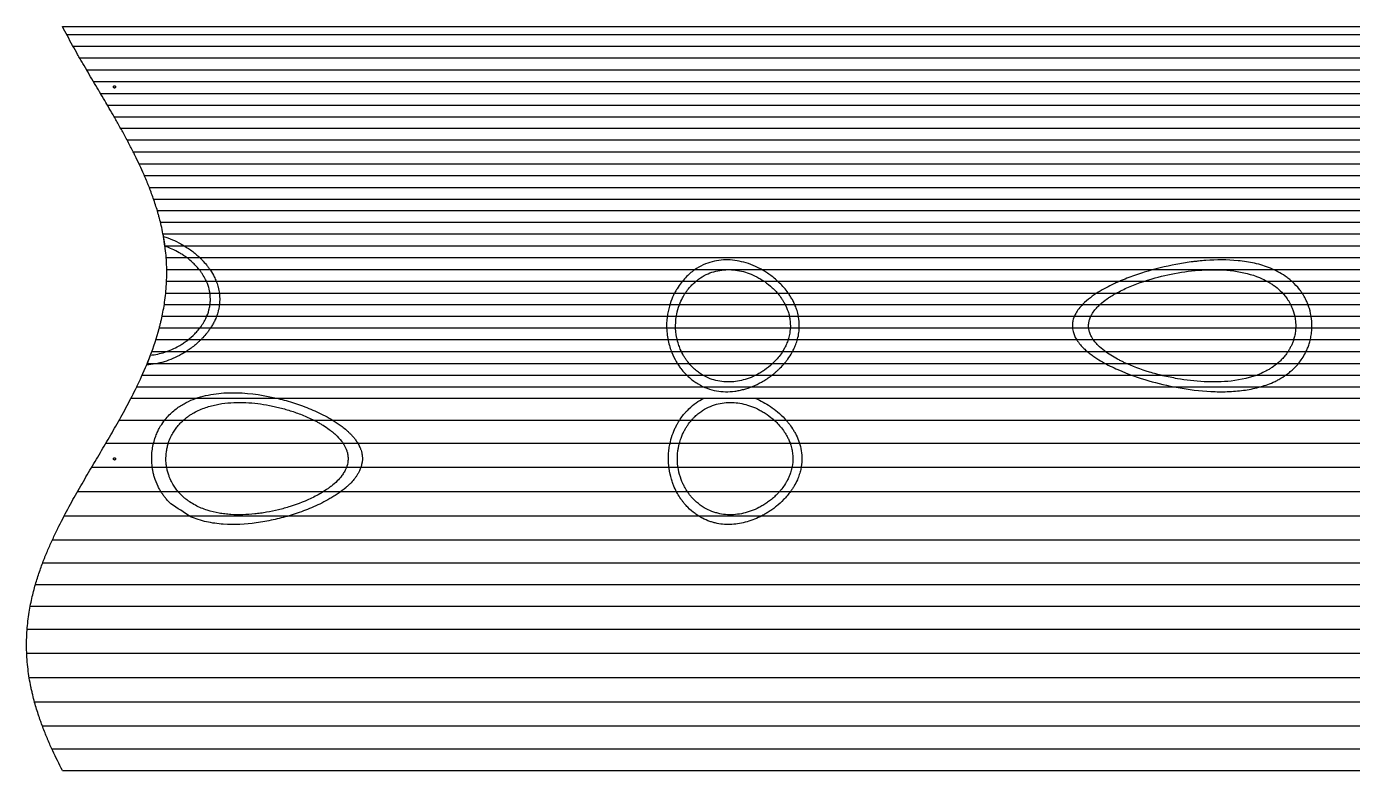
# Model space of a CAD drawing. Header units: inches. Extents: x -30 to 83, y -31 to -10.
# Drawn here: x -6 to 31.08, y -31 to -10.19 of the extents above; entities that cross this region are included whole.
import ezdxf

# ---------------------------------------------------------------- set-up
doc = ezdxf.new("R2010")
doc.units = ezdxf.units.IN
doc.header["$LTSCALE"] = 0.03937
doc.header["$MEASUREMENT"] = 0
doc.layers.add('Default', color=7, linetype='Continuous')

msp = doc.modelspace()

# ---------------------------------------------------------------- linework, layer by layer
at = {"layer": 'Default'}
for points, knots in [([(-3.085, -20.592), (-3.042, -20.509), (-2.999, -20.425), (-2.911, -20.246), (-2.865, -20.151), (-2.721, -19.839), (-2.628, -19.621), (-2.449, -19.15), (-2.364, -18.893), (-2.285, -18.603), (-2.277, -18.57), (-2.26, -18.504), (-2.252, -18.471), (-2.228, -18.369), (-2.213, -18.3), (-2.169, -18.081), (-2.144, -17.932), (-2.104, -17.607), (-2.09, -17.433), (-2.083, -17.213), (-2.082, -17.167), (-2.082, -17.098), (-2.081, -17.075), (-2.082, -17.029), (-2.082, -17.005), (-2.084, -16.892), (-2.087, -16.803), (-2.104, -16.543), (-2.123, -16.379), (-2.172, -16.058), (-2.201, -15.906), (-2.251, -15.687), (-2.268, -15.618), (-2.295, -15.517), (-2.304, -15.484), (-2.318, -15.435), (-2.322, -15.419), (-2.332, -15.387), (-2.336, -15.371), (-2.377, -15.232), (-2.417, -15.11), (-2.498, -14.876), (-2.541, -14.763), (-2.596, -14.624), (-2.607, -14.597), (-2.628, -14.543), (-2.639, -14.516), (-2.672, -14.437), (-2.695, -14.385), (-2.798, -14.149), (-2.882, -13.969), (-2.977, -13.778), (-2.982, -13.767), (-2.993, -13.745), (-2.999, -13.734), (-3.016, -13.7), (-3.028, -13.678), (-3.064, -13.607), (-3.088, -13.559), (-3.166, -13.41), (-3.22, -13.308), (-3.327, -13.112), (-3.377, -13.022), (-3.481, -12.837), (-3.532, -12.748), (-3.63, -12.578), (-3.677, -12.496), (-3.766, -12.345), (-3.807, -12.274), (-3.955, -12.022), (-4.032, -11.893), (-4.236, -11.548), (-4.333, -11.383), (-4.453, -11.177), (-4.477, -11.135), (-4.525, -11.051), (-4.55, -11.009), (-4.622, -10.883), (-4.67, -10.798), (-4.814, -10.538), (-4.908, -10.364), (-5, -10.186)], [0, 0, 0, 0, 0.02491, 0.02491, 0.052847, 0.052847, 0.115737, 0.115737, 0.186251, 0.186251, 0.195245, 0.195245, 0.204243, 0.204243, 0.222902, 0.222902, 0.263198, 0.263198, 0.309298, 0.309298, 0.321433, 0.321433, 0.327573, 0.327573, 0.333745, 0.333745, 0.35747, 0.35747, 0.402531, 0.402531, 0.443557, 0.443557, 0.462168, 0.462168, 0.471192, 0.471192, 0.47566, 0.47566, 0.480099, 0.480099, 0.513948, 0.513948, 0.545765, 0.545765, 0.553492, 0.553492, 0.561137, 0.561137, 0.576145, 0.576145, 0.629432, 0.629432, 0.632643, 0.632643, 0.63591, 0.63591, 0.642657, 0.642657, 0.656882, 0.656882, 0.687265, 0.687265, 0.716008, 0.716008, 0.743216, 0.743216, 0.768041, 0.768041, 0.78975, 0.78975, 0.845229, 0.845229, 0.895765, 0.895765, 0.908504, 0.908504, 0.921292, 0.921292, 0.947071, 0.947071, 1, 1, 1, 1]), ([(-3.536, -11.906), (-3.533, -11.905), (-3.53, -11.904), (-3.524, -11.901), (-3.522, -11.899), (-3.518, -11.894), (-3.516, -11.892), (-3.514, -11.888), (-3.513, -11.885), (-3.511, -11.877), (-3.511, -11.872), (-3.513, -11.865), (-3.514, -11.862), (-3.518, -11.856), (-3.52, -11.853), (-3.526, -11.849), (-3.529, -11.847), (-3.538, -11.844), (-3.543, -11.843), (-3.552, -11.845), (-3.555, -11.846), (-3.561, -11.85), (-3.564, -11.852), (-3.567, -11.856), (-3.569, -11.858), (-3.571, -11.862), (-3.572, -11.865), (-3.573, -11.87), (-3.574, -11.872), (-3.574, -11.877), (-3.574, -11.879), (-3.573, -11.885), (-3.571, -11.888), (-3.569, -11.893), (-3.567, -11.895), (-3.564, -11.898), (-3.563, -11.899), (-3.559, -11.902), (-3.556, -11.904), (-3.548, -11.907), (-3.542, -11.907), (-3.536, -11.906)], [0, 0, 0, 0, 0.000227061, 0.000227061, 0.000504593, 0.000504593, 0.000670111, 0.000670111, 0.000911001, 0.000911001, 0.001261684, 0.001261684, 0.001487729, 0.001487729, 0.00179898, 0.00179898, 0.002030518, 0.002030518, 0.002474529, 0.002474529, 0.002704173, 0.002704173, 0.002976046, 0.002976046, 0.003140017, 0.003140017, 0.003367971, 0.003367971, 0.003532311, 0.003532311, 0.003713197, 0.003713197, 0.003964908, 0.003964908, 0.004135936, 0.004135936, 0.004276474, 0.004276474, 0.004512994, 0.004512994, 0.004962717, 0.004962717, 0.004962717, 0.004962717]), ([(-2.131, -16.337), (-2.143, -16.244), (-2.157, -16.152), (-2.174, -16.06), (-2.004, -16.111), (-1.842, -16.179), (-1.667, -16.276), (-1.647, -16.287), (-1.607, -16.311), (-1.587, -16.323), (-1.526, -16.361), (-1.486, -16.387), (-1.363, -16.473), (-1.284, -16.536), (-1.188, -16.623), (-1.169, -16.641), (-1.139, -16.669), (-1.13, -16.679), (-1.11, -16.699), (-1.1, -16.709), (-1.05, -16.761), (-1.011, -16.804), (-0.955, -16.874), (-0.936, -16.898), (-0.908, -16.936), (-0.898, -16.95), (-0.879, -16.976), (-0.87, -16.99), (-0.82, -17.065), (-0.785, -17.126), (-0.733, -17.231), (-0.716, -17.269), (-0.692, -17.331), (-0.683, -17.353), (-0.668, -17.399), (-0.66, -17.423), (-0.649, -17.46), (-0.646, -17.473), (-0.639, -17.5), (-0.636, -17.514), (-0.627, -17.555), (-0.621, -17.582), (-0.612, -17.638), (-0.608, -17.667), (-0.603, -17.729), (-0.602, -17.761), (-0.601, -17.812), (-0.601, -17.829), (-0.602, -17.863), (-0.602, -17.88), (-0.605, -17.927), (-0.608, -17.957), (-0.615, -18.015), (-0.62, -18.042), (-0.628, -18.083), (-0.631, -18.097), (-0.638, -18.124), (-0.641, -18.137), (-0.657, -18.198), (-0.671, -18.245), (-0.703, -18.331), (-0.72, -18.369), (-0.746, -18.426), (-0.755, -18.444), (-0.773, -18.478), (-0.782, -18.495), (-0.808, -18.542), (-0.826, -18.573), (-0.863, -18.63), (-0.882, -18.658), (-0.911, -18.698), (-0.92, -18.711), (-0.939, -18.736), (-0.949, -18.748), (-0.995, -18.807), (-1.033, -18.851), (-1.084, -18.904), (-1.093, -18.914), (-1.113, -18.935), (-1.123, -18.944), (-1.152, -18.973), (-1.172, -18.992), (-1.267, -19.08), (-1.346, -19.144), (-1.469, -19.232), (-1.509, -19.258), (-1.569, -19.297), (-1.589, -19.309), (-1.63, -19.333), (-1.65, -19.345), (-1.825, -19.443), (-1.986, -19.513), (-2.176, -19.571), (-2.197, -19.577), (-2.238, -19.589), (-2.258, -19.594), (-2.319, -19.609), (-2.36, -19.618), (-2.482, -19.641), (-2.563, -19.651), (-2.646, -19.656), (-2.617, -19.587), (-2.59, -19.519), (-2.563, -19.45)], [2, 2, 2, 2, 3, 3, 3, 3.192402, 3.192402, 3.217616, 3.217616, 3.243182, 3.243182, 3.295378, 3.295378, 3.406189, 3.406189, 3.435496, 3.435496, 3.45047, 3.45047, 3.465669, 3.465669, 3.529173, 3.529173, 3.563009, 3.563009, 3.58057, 3.58057, 3.59855, 3.59855, 3.678007, 3.678007, 3.725003, 3.725003, 3.750618, 3.750618, 3.777971, 3.777971, 3.792564, 3.792564, 3.807758, 3.807758, 3.838117, 3.838117, 3.869912, 3.869912, 3.905327, 3.905327, 3.924494, 3.924494, 3.942477, 3.942477, 3.975334, 3.975334, 4.005874, 4.005874, 4.020944, 4.020944, 4.035972, 4.035972, 4.08933, 4.08933, 4.136015, 4.136015, 4.157543, 4.157543, 4.178048, 4.178048, 4.21654, 4.21654, 4.252589, 4.252589, 4.269963, 4.269963, 4.286894, 4.286894, 4.351106, 4.351106, 4.366435, 4.366435, 4.381543, 4.381543, 4.411097, 4.411097, 4.522569, 4.522569, 4.574968, 4.574968, 4.600619, 4.600619, 4.625927, 4.625927, 4.818964, 4.818964, 4.842025, 4.842025, 4.864913, 4.864913, 4.910267, 4.910267, 5, 5, 5, 5.744329, 5.744329, 5.744329, 5.744329]), ([(-2.536, -19.379), (-2.469, -19.373), (-2.402, -19.362), (-2.269, -19.335), (-2.202, -19.317), (-2.002, -19.252), (-1.87, -19.195), (-1.722, -19.11), (-1.705, -19.1), (-1.672, -19.08), (-1.656, -19.07), (-1.607, -19.038), (-1.574, -19.016), (-1.476, -18.945), (-1.412, -18.892), (-1.331, -18.816), (-1.315, -18.8), (-1.283, -18.767), (-1.267, -18.751), (-1.22, -18.699), (-1.188, -18.662), (-1.142, -18.601), (-1.126, -18.58), (-1.095, -18.537), (-1.08, -18.514), (-1.05, -18.466), (-1.035, -18.441), (-1.006, -18.387), (-0.992, -18.359), (-0.949, -18.268), (-0.923, -18.201), (-0.895, -18.093), (-0.89, -18.071), (-0.881, -18.027), (-0.876, -18.004), (-0.87, -17.957), (-0.867, -17.932), (-0.864, -17.892), (-0.863, -17.879), (-0.862, -17.85), (-0.862, -17.835), (-0.861, -17.706), (-0.877, -17.605), (-0.91, -17.477), (-0.923, -17.439), (-0.942, -17.387), (-0.948, -17.371), (-0.961, -17.34), (-0.967, -17.326), (-1.001, -17.25), (-1.03, -17.197), (-1.067, -17.137), (-1.075, -17.125), (-1.09, -17.102), (-1.098, -17.09), (-1.121, -17.057), (-1.136, -17.036), (-1.183, -16.975), (-1.214, -16.937), (-1.278, -16.868), (-1.31, -16.835), (-1.406, -16.743), (-1.471, -16.69), (-1.569, -16.618), (-1.602, -16.596), (-1.667, -16.553), (-1.7, -16.533), (-1.865, -16.438), (-1.997, -16.38), (-2.131, -16.337)], [0, 0, 0, 0, 0.118088, 0.118088, 0.236176, 0.236176, 0.472424, 0.472424, 0.501942, 0.501942, 0.531459, 0.531459, 0.590495, 0.590495, 0.708566, 0.708566, 0.738041, 0.738041, 0.767517, 0.767517, 0.826469, 0.826469, 0.855944, 0.855944, 0.88542, 0.88542, 0.914896, 0.914896, 0.944372, 0.944372, 1.004698, 1.004698, 1.01978, 1.01978, 1.034862, 1.034862, 1.049943, 1.049943, 1.057484, 1.057484, 1.065025, 1.065025, 1.125352, 1.125352, 1.155515, 1.155515, 1.170597, 1.170597, 1.185678, 1.185678, 1.253438, 1.253438, 1.270378, 1.270378, 1.287319, 1.287319, 1.321199, 1.321199, 1.388959, 1.388959, 1.456719, 1.456719, 1.592566, 1.592566, 1.660489, 1.660489, 1.728413, 1.728413, 2, 2, 2, 2]), ([(13.176, -16.767), (13.339, -16.724), (13.508, -16.708), (13.848, -16.727), (14.02, -16.762), (14.276, -16.85), (14.361, -16.886), (14.488, -16.948), (14.53, -16.971), (14.614, -17.018), (14.655, -17.043), (14.737, -17.097), (14.778, -17.125), (14.86, -17.186), (14.901, -17.218), (15.022, -17.322), (15.103, -17.4), (15.222, -17.538), (15.262, -17.588), (15.321, -17.671), (15.341, -17.699), (15.379, -17.761), (15.398, -17.793), (15.436, -17.861), (15.454, -17.897), (15.481, -17.955), (15.49, -17.975), (15.507, -18.017), (15.515, -18.039), (15.532, -18.084), (15.54, -18.107), (15.555, -18.156), (15.562, -18.182), (15.582, -18.26), (15.592, -18.313), (15.614, -18.476), (15.617, -18.589), (15.599, -18.764), (15.589, -18.823), (15.561, -18.943), (15.545, -18.997), (15.519, -19.07), (15.51, -19.094), (15.491, -19.139), (15.482, -19.161), (15.463, -19.202), (15.453, -19.222), (15.433, -19.261), (15.423, -19.279), (15.373, -19.37), (15.332, -19.433), (15.271, -19.517), (15.251, -19.543), (15.211, -19.592), (15.191, -19.616), (15.131, -19.684), (15.091, -19.726), (15.03, -19.785), (15.009, -19.804), (14.968, -19.841), (14.948, -19.859), (14.886, -19.911), (14.845, -19.943), (14.762, -20.004), (14.721, -20.032), (14.638, -20.085), (14.596, -20.11), (14.471, -20.18), (14.387, -20.22), (14.222, -20.288), (14.139, -20.315), (14.016, -20.348), (13.974, -20.358), (13.891, -20.375), (13.849, -20.382), (13.722, -20.399), (13.636, -20.404), (13.464, -20.401), (13.378, -20.393), (13.206, -20.362), (13.12, -20.339), (12.949, -20.275), (12.865, -20.235), (12.74, -20.161), (12.699, -20.134), (12.617, -20.075), (12.577, -20.043), (12.496, -19.972), (12.456, -19.933), (12.376, -19.848), (12.337, -19.803), (12.276, -19.723), (12.254, -19.692), (12.221, -19.642), (12.21, -19.626), (12.188, -19.591), (12.177, -19.573), (12.124, -19.482), (12.083, -19.4), (12.025, -19.255), (12.006, -19.205), (11.972, -19.095), (11.956, -19.034), (11.915, -18.833), (11.902, -18.704), (11.899, -18.459), (11.909, -18.343), (11.944, -18.13), (11.969, -18.031), (12.028, -17.852), (12.061, -17.772), (12.102, -17.685), (12.11, -17.668), (12.127, -17.636), (12.135, -17.621), (12.159, -17.576), (12.176, -17.547), (12.23, -17.458), (12.269, -17.403), (12.348, -17.302), (12.389, -17.256), (12.469, -17.171), (12.51, -17.133), (12.592, -17.062), (12.634, -17.03), (12.758, -16.942), (12.841, -16.895), (13.008, -16.818), (13.091, -16.789), (13.176, -16.767)], [0, 0, 0, 0, 0.119928, 0.119928, 0.239857, 0.239857, 0.301468, 0.301468, 0.332274, 0.332274, 0.363079, 0.363079, 0.393885, 0.393885, 0.424691, 0.424691, 0.486302, 0.486302, 0.517821, 0.517821, 0.53358, 0.53358, 0.54934, 0.54934, 0.565099, 0.565099, 0.572979, 0.572979, 0.580859, 0.580859, 0.588739, 0.588739, 0.596619, 0.596619, 0.612378, 0.612378, 0.643897, 0.643897, 0.659657, 0.659657, 0.675416, 0.675416, 0.683296, 0.683296, 0.691176, 0.691176, 0.699056, 0.699056, 0.706935, 0.706935, 0.738454, 0.738454, 0.75315, 0.75315, 0.767846, 0.767846, 0.797238, 0.797238, 0.811934, 0.811934, 0.82663, 0.82663, 0.856022, 0.856022, 0.885415, 0.885415, 0.914807, 0.914807, 0.973591, 0.973591, 1.031078, 1.031078, 1.059821, 1.059821, 1.088565, 1.088565, 1.146052, 1.146052, 1.20354, 1.20354, 1.26105, 1.26105, 1.318559, 1.318559, 1.347314, 1.347314, 1.376069, 1.376069, 1.404824, 1.404824, 1.433579, 1.433579, 1.450142, 1.450142, 1.458423, 1.458423, 1.466704, 1.466704, 1.499829, 1.499829, 1.516392, 1.516392, 1.532954, 1.532954, 1.566079, 1.566079, 1.599204, 1.599204, 1.632329, 1.632329, 1.665454, 1.665454, 1.673735, 1.673735, 1.682017, 1.682017, 1.698579, 1.698579, 1.736257, 1.736257, 1.773934, 1.773934, 1.811612, 1.811612, 1.84929, 1.84929, 1.924645, 1.924645, 2, 2, 2, 2]), ([(13.991, -20.088), (14.137, -20.054), (14.282, -20.001), (14.462, -19.907), (14.498, -19.887), (14.57, -19.844), (14.606, -19.821), (14.713, -19.746), (14.784, -19.69), (14.892, -19.59), (14.929, -19.553), (15.002, -19.472), (15.039, -19.428), (15.111, -19.331), (15.146, -19.279), (15.188, -19.204), (15.197, -19.188), (15.214, -19.156), (15.222, -19.139), (15.247, -19.087), (15.263, -19.05), (15.286, -18.989), (15.293, -18.968), (15.307, -18.924), (15.314, -18.901), (15.327, -18.852), (15.333, -18.826), (15.343, -18.774), (15.347, -18.748), (15.364, -18.621), (15.364, -18.522), (15.349, -18.38), (15.342, -18.334), (15.327, -18.266), (15.321, -18.244), (15.309, -18.2), (15.303, -18.179), (15.27, -18.078), (15.241, -18.013), (15.202, -17.94), (15.194, -17.925), (15.178, -17.896), (15.17, -17.882), (15.146, -17.842), (15.13, -17.816), (15.08, -17.743), (15.046, -17.699), (14.978, -17.618), (14.943, -17.58), (14.873, -17.51), (14.838, -17.477), (14.733, -17.386), (14.661, -17.334), (14.554, -17.264), (14.518, -17.242), (14.446, -17.202), (14.41, -17.183), (14.231, -17.097), (14.084, -17.047), (13.79, -16.989), (13.642, -16.98), (13.423, -17), (13.349, -17.012), (13.203, -17.048), (13.131, -17.072), (12.988, -17.134), (12.916, -17.173), (12.81, -17.244), (12.774, -17.27), (12.703, -17.327), (12.668, -17.358), (12.6, -17.424), (12.567, -17.459), (12.503, -17.535), (12.471, -17.576), (12.424, -17.645), (12.408, -17.668), (12.385, -17.706), (12.378, -17.719), (12.363, -17.746), (12.355, -17.759), (12.317, -17.831), (12.285, -17.899), (12.228, -18.054), (12.202, -18.141), (12.164, -18.333), (12.152, -18.437), (12.151, -18.66), (12.161, -18.778), (12.19, -18.917), (12.194, -18.932), (12.201, -18.962), (12.204, -18.976), (12.215, -19.018), (12.223, -19.044), (12.247, -19.12), (12.265, -19.165), (12.313, -19.28), (12.344, -19.341), (12.392, -19.424), (12.409, -19.45), (12.442, -19.5), (12.459, -19.524), (12.509, -19.591), (12.544, -19.632), (12.613, -19.707), (12.648, -19.741), (12.718, -19.803), (12.753, -19.832), (12.824, -19.884), (12.86, -19.907), (12.968, -19.973), (13.042, -20.009), (13.261, -20.093), (13.41, -20.122), (13.705, -20.135), (13.851, -20.12), (13.991, -20.088)], [0, 0, 0, 0, 0.127238, 0.127238, 0.159047, 0.159047, 0.190857, 0.190857, 0.254476, 0.254476, 0.288156, 0.288156, 0.321836, 0.321836, 0.355515, 0.355515, 0.363935, 0.363935, 0.372355, 0.372355, 0.389195, 0.389195, 0.397615, 0.397615, 0.406035, 0.406035, 0.414455, 0.414455, 0.422875, 0.422875, 0.456555, 0.456555, 0.473395, 0.473395, 0.481815, 0.481815, 0.490235, 0.490235, 0.523915, 0.523915, 0.532442, 0.532442, 0.540968, 0.540968, 0.558022, 0.558022, 0.592128, 0.592128, 0.626234, 0.626234, 0.66034, 0.66034, 0.728552, 0.728552, 0.762659, 0.762659, 0.796765, 0.796765, 0.928203, 0.928203, 1.059641, 1.059641, 1.12773, 1.12773, 1.195818, 1.195818, 1.263906, 1.263906, 1.29795, 1.29795, 1.331995, 1.331995, 1.364051, 1.364051, 1.396108, 1.396108, 1.412136, 1.412136, 1.42015, 1.42015, 1.428165, 1.428165, 1.460221, 1.460221, 1.492278, 1.492278, 1.524335, 1.524335, 1.556391, 1.556391, 1.560398, 1.560398, 1.564405, 1.564405, 1.57242, 1.57242, 1.588448, 1.588448, 1.614492, 1.614492, 1.627513, 1.627513, 1.640535, 1.640535, 1.666579, 1.666579, 1.692623, 1.692623, 1.718666, 1.718666, 1.74471, 1.74471, 1.796797, 1.796797, 1.898399, 1.898399, 2, 2, 2, 2]), ([(25.388, -20.095), (25.099, -20.011), (24.811, -19.913), (24.452, -19.753), (24.38, -19.72), (24.237, -19.648), (24.165, -19.611), (24.022, -19.529), (23.951, -19.486), (23.862, -19.426), (23.844, -19.413), (23.809, -19.388), (23.791, -19.375), (23.738, -19.336), (23.703, -19.308), (23.635, -19.251), (23.603, -19.222), (23.539, -19.16), (23.507, -19.128), (23.46, -19.073), (23.444, -19.053), (23.421, -19.023), (23.413, -19.012), (23.398, -18.99), (23.39, -18.979), (23.349, -18.917), (23.313, -18.855), (23.28, -18.757), (23.274, -18.736), (23.263, -18.692), (23.258, -18.67), (23.248, -18.598), (23.247, -18.546), (23.253, -18.484), (23.254, -18.477), (23.256, -18.463), (23.257, -18.456), (23.261, -18.435), (23.264, -18.423), (23.272, -18.386), (23.278, -18.365), (23.289, -18.335), (23.292, -18.326), (23.3, -18.306), (23.303, -18.297), (23.315, -18.271), (23.323, -18.254), (23.339, -18.223), (23.347, -18.208), (23.363, -18.18), (23.372, -18.166), (23.397, -18.127), (23.414, -18.103), (23.466, -18.036), (23.501, -17.997), (23.608, -17.888), (23.68, -17.827), (23.825, -17.716), (23.898, -17.667), (24.045, -17.575), (24.118, -17.533), (24.265, -17.454), (24.339, -17.418), (24.447, -17.367), (24.481, -17.352), (24.549, -17.322), (24.583, -17.307), (24.687, -17.263), (24.757, -17.235), (24.97, -17.155), (25.115, -17.105), (25.556, -16.97), (25.855, -16.897), (26.29, -16.815), (26.431, -16.792), (26.603, -16.769), (26.637, -16.765), (26.705, -16.757), (26.739, -16.753), (26.842, -16.743), (26.912, -16.736), (27.271, -16.71), (27.579, -16.707), (28.041, -16.752), (28.196, -16.775), (28.5, -16.845), (28.649, -16.89), (28.862, -16.978), (28.931, -17.01), (29.068, -17.082), (29.136, -17.123), (29.237, -17.193), (29.271, -17.217), (29.322, -17.257), (29.338, -17.271), (29.372, -17.3), (29.389, -17.314), (29.472, -17.39), (29.537, -17.458), (29.618, -17.563), (29.635, -17.585), (29.668, -17.632), (29.684, -17.657), (29.716, -17.709), (29.732, -17.736), (29.764, -17.793), (29.779, -17.823), (29.809, -17.887), (29.824, -17.92), (29.845, -17.974), (29.852, -17.993), (29.865, -18.031), (29.872, -18.051), (29.904, -18.157), (29.928, -18.257), (29.944, -18.403), (29.947, -18.433), (29.949, -18.48), (29.95, -18.495), (29.951, -18.527), (29.951, -18.543), (29.951, -18.622), (29.948, -18.681), (29.936, -18.794), (29.927, -18.847), (29.911, -18.921), (29.906, -18.945), (29.894, -18.992), (29.888, -19.014), (29.869, -19.078), (29.855, -19.117), (29.834, -19.173), (29.826, -19.191), (29.811, -19.225), (29.804, -19.242), (29.766, -19.324), (29.734, -19.381), (29.636, -19.538), (29.569, -19.622), (29.484, -19.712), (29.467, -19.73), (29.432, -19.763), (29.415, -19.779), (29.363, -19.827), (29.328, -19.856), (29.223, -19.938), (29.152, -19.985), (29.046, -20.047), (29.011, -20.066), (28.938, -20.104), (28.901, -20.121), (28.736, -20.195), (28.602, -20.242), (28.324, -20.316), (28.18, -20.344), (27.886, -20.383), (27.735, -20.395), (27.432, -20.405), (27.279, -20.403), (26.814, -20.38), (26.502, -20.34), (25.913, -20.234), (25.635, -20.166), (25.388, -20.095)], [0, 0, 0, 0, 0.146252, 0.146252, 0.182815, 0.182815, 0.219377, 0.219377, 0.25594, 0.25594, 0.265081, 0.265081, 0.274222, 0.274222, 0.292503, 0.292503, 0.309318, 0.309318, 0.326133, 0.326133, 0.33454, 0.33454, 0.338744, 0.338744, 0.342947, 0.342947, 0.359762, 0.359762, 0.363966, 0.363966, 0.368169, 0.368169, 0.376577, 0.376577, 0.377628, 0.377628, 0.378679, 0.378679, 0.38078, 0.38078, 0.384984, 0.384984, 0.387086, 0.387086, 0.389188, 0.389188, 0.393391, 0.393391, 0.397595, 0.397595, 0.401799, 0.401799, 0.410206, 0.410206, 0.427021, 0.427021, 0.46065, 0.46065, 0.494279, 0.494279, 0.527909, 0.527909, 0.561538, 0.561538, 0.576968, 0.576968, 0.592398, 0.592398, 0.623259, 0.623259, 0.684979, 0.684979, 0.80842, 0.80842, 0.869354, 0.869354, 0.884588, 0.884588, 0.899821, 0.899821, 0.930288, 0.930288, 1.052155, 1.052155, 1.11411, 1.11411, 1.176065, 1.176065, 1.207043, 1.207043, 1.23802, 1.23802, 1.253509, 1.253509, 1.261253, 1.261253, 1.268998, 1.268998, 1.299975, 1.299975, 1.307999, 1.307999, 1.316023, 1.316023, 1.324047, 1.324047, 1.332071, 1.332071, 1.340095, 1.340095, 1.344107, 1.344107, 1.348119, 1.348119, 1.364167, 1.364167, 1.368179, 1.368179, 1.370185, 1.370185, 1.372191, 1.372191, 1.380214, 1.380214, 1.388238, 1.388238, 1.39225, 1.39225, 1.396262, 1.396262, 1.404286, 1.404286, 1.408298, 1.408298, 1.41231, 1.41231, 1.428358, 1.428358, 1.460454, 1.460454, 1.468478, 1.468478, 1.476502, 1.476502, 1.492549, 1.492549, 1.524645, 1.524645, 1.540693, 1.540693, 1.556741, 1.556741, 1.611472, 1.611472, 1.666204, 1.666204, 1.720935, 1.720935, 1.775666, 1.775666, 1.887833, 1.887833, 2, 2, 2, 2]), ([(28.563, -17.244), (28.351, -17.146), (28.113, -17.079), (27.605, -16.997), (27.337, -16.983), (26.81, -16.996), (26.553, -17.021), (26.047, -17.1), (25.798, -17.154), (25.276, -17.299), (25.009, -17.394), (24.657, -17.551), (24.54, -17.609), (24.408, -17.685), (24.394, -17.694), (24.365, -17.711), (24.35, -17.72), (24.306, -17.747), (24.277, -17.766), (24.19, -17.824), (24.133, -17.867), (24.046, -17.94), (24.016, -17.967), (23.972, -18.011), (23.957, -18.026), (23.928, -18.057), (23.913, -18.073), (23.87, -18.124), (23.841, -18.162), (23.806, -18.217), (23.799, -18.229), (23.784, -18.255), (23.776, -18.27), (23.753, -18.316), (23.739, -18.352), (23.724, -18.403), (23.721, -18.414), (23.716, -18.436), (23.714, -18.447), (23.708, -18.48), (23.705, -18.503), (23.701, -18.57), (23.704, -18.615), (23.714, -18.671), (23.716, -18.682), (23.721, -18.704), (23.724, -18.715), (23.733, -18.746), (23.74, -18.765), (23.761, -18.82), (23.777, -18.851), (23.8, -18.89), (23.807, -18.902), (23.821, -18.925), (23.828, -18.935), (23.85, -18.966), (23.864, -18.986), (23.907, -19.04), (23.936, -19.071), (24.025, -19.161), (24.085, -19.212), (24.206, -19.304), (24.267, -19.346), (24.388, -19.422), (24.449, -19.457), (24.54, -19.506), (24.571, -19.522), (24.632, -19.553), (24.663, -19.567), (24.931, -19.695), (25.169, -19.781), (25.468, -19.871), (25.527, -19.888), (25.651, -19.922), (25.715, -19.938), (25.911, -19.985), (26.048, -20.013), (26.428, -20.08), (26.68, -20.11), (27.187, -20.136), (27.443, -20.132), (27.97, -20.072), (28.239, -20.01), (28.546, -19.883), (28.605, -19.855), (28.692, -19.809), (28.721, -19.794), (28.779, -19.76), (28.807, -19.742), (28.893, -19.684), (28.95, -19.641), (29.035, -19.567), (29.064, -19.542), (29.119, -19.486), (29.147, -19.456), (29.204, -19.389), (29.233, -19.351), (29.276, -19.288), (29.29, -19.266), (29.318, -19.22), (29.332, -19.196), (29.359, -19.144), (29.372, -19.117), (29.398, -19.058), (29.411, -19.027), (29.428, -18.977), (29.434, -18.96), (29.445, -18.923), (29.451, -18.904), (29.466, -18.844), (29.476, -18.8), (29.49, -18.708), (29.495, -18.658), (29.497, -18.579), (29.498, -18.552), (29.497, -18.511), (29.496, -18.496), (29.494, -18.469), (29.493, -18.455), (29.483, -18.335), (29.461, -18.244), (29.432, -18.151), (29.426, -18.133), (29.413, -18.099), (29.407, -18.084), (29.389, -18.038), (29.376, -18.009), (29.35, -17.956), (29.336, -17.931), (29.309, -17.883), (29.295, -17.86), (29.253, -17.795), (29.224, -17.756), (29.166, -17.684), (29.137, -17.651), (29.049, -17.559), (28.989, -17.508), (28.898, -17.439), (28.868, -17.417), (28.807, -17.376), (28.777, -17.357), (28.685, -17.303), (28.624, -17.272), (28.563, -17.244)], [0, 0, 0, 0, 0.116863, 0.116863, 0.233726, 0.233726, 0.341675, 0.341675, 0.449624, 0.449624, 0.580524, 0.580524, 0.645974, 0.645974, 0.654155, 0.654155, 0.662337, 0.662337, 0.678699, 0.678699, 0.711424, 0.711424, 0.728461, 0.728461, 0.736979, 0.736979, 0.745498, 0.745498, 0.762534, 0.762534, 0.766793, 0.766793, 0.771053, 0.771053, 0.779571, 0.779571, 0.7817, 0.7817, 0.78383, 0.78383, 0.788089, 0.788089, 0.796608, 0.796608, 0.798737, 0.798737, 0.800867, 0.800867, 0.805126, 0.805126, 0.813644, 0.813644, 0.817903, 0.817903, 0.822163, 0.822163, 0.830681, 0.830681, 0.847718, 0.847718, 0.881791, 0.881791, 0.915864, 0.915864, 0.949938, 0.949938, 0.966974, 0.966974, 0.984011, 0.984011, 1.116348, 1.116348, 1.149433, 1.149433, 1.182517, 1.182517, 1.248686, 1.248686, 1.36159, 1.36159, 1.474494, 1.474494, 1.601784, 1.601784, 1.633607, 1.633607, 1.649518, 1.649518, 1.66543, 1.66543, 1.697252, 1.697252, 1.713163, 1.713163, 1.729075, 1.729075, 1.746007, 1.746007, 1.754474, 1.754474, 1.76294, 1.76294, 1.771407, 1.771407, 1.779873, 1.779873, 1.784106, 1.784106, 1.788339, 1.788339, 1.796806, 1.796806, 1.805272, 1.805272, 1.809506, 1.809506, 1.811622, 1.811622, 1.813739, 1.813739, 1.830672, 1.830672, 1.834905, 1.834905, 1.839138, 1.839138, 1.847604, 1.847604, 1.856071, 1.856071, 1.864537, 1.864537, 1.88147, 1.88147, 1.898403, 1.898403, 1.932269, 1.932269, 1.949201, 1.949201, 1.966134, 1.966134, 2, 2, 2, 2]), ([(-5, -30.999), (-5.095, -30.816), (-5.185, -30.633), (-5.317, -30.346), (-5.362, -30.246), (-5.416, -30.119), (-5.427, -30.093), (-5.448, -30.041), (-5.459, -30.014), (-5.492, -29.933), (-5.514, -29.879), (-5.557, -29.767), (-5.578, -29.711), (-5.609, -29.624), (-5.619, -29.595), (-5.64, -29.536), (-5.65, -29.505), (-5.703, -29.348), (-5.742, -29.222), (-5.797, -29.023), (-5.815, -28.953), (-5.836, -28.865), (-5.84, -28.846), (-5.849, -28.81), (-5.853, -28.791), (-5.866, -28.734), (-5.874, -28.696), (-5.916, -28.494), (-5.943, -28.33), (-5.984, -27.985), (-5.997, -27.807), (-6.004, -27.532), (-6.004, -27.438), (-6, -27.252), (-5.995, -27.162), (-5.976, -26.903), (-5.957, -26.741), (-5.918, -26.498), (-5.904, -26.422), (-5.875, -26.276), (-5.86, -26.205), (-5.828, -26.07), (-5.812, -26.005), (-5.778, -25.877), (-5.759, -25.812), (-5.706, -25.632), (-5.668, -25.514), (-5.588, -25.286), (-5.546, -25.174), (-5.493, -25.038), (-5.482, -25.011), (-5.46, -24.958), (-5.449, -24.931), (-5.417, -24.853), (-5.394, -24.801), (-5.328, -24.648), (-5.283, -24.549), (-5.214, -24.401), (-5.191, -24.353), (-5.156, -24.281), (-5.144, -24.257), (-5.121, -24.21), (-5.109, -24.186), (-5.006, -23.98), (-4.911, -23.798), (-4.765, -23.531), (-4.717, -23.444), (-4.62, -23.272), (-4.572, -23.186), (-4.427, -22.933), (-4.329, -22.767), (-4.134, -22.435), (-4.036, -22.271), (-3.842, -21.942), (-3.745, -21.777), (-3.601, -21.529), (-3.553, -21.446), (-3.458, -21.279), (-3.41, -21.195), (-3.268, -20.938), (-3.176, -20.767), (-3.085, -20.592)], [1, 1, 1, 1, 1.054818, 1.054818, 1.083965, 1.083965, 1.091492, 1.091492, 1.099124, 1.099124, 1.114723, 1.114723, 1.130829, 1.130829, 1.139113, 1.139113, 1.147566, 1.147566, 1.183257, 1.183257, 1.202443, 1.202443, 1.207427, 1.207427, 1.212489, 1.212489, 1.222843, 1.222843, 1.26735, 1.26735, 1.315111, 1.315111, 1.340616, 1.340616, 1.364646, 1.364646, 1.409506, 1.409506, 1.430063, 1.430063, 1.449154, 1.449154, 1.467093, 1.467093, 1.484166, 1.484166, 1.517171, 1.517171, 1.548357, 1.548357, 1.556059, 1.556059, 1.563703, 1.563703, 1.578752, 1.578752, 1.607898, 1.607898, 1.622106, 1.622106, 1.62914, 1.62914, 1.636137, 1.636137, 1.690652, 1.690652, 1.717129, 1.717129, 1.743244, 1.743244, 1.794689, 1.794689, 1.845531, 1.845531, 1.89636, 1.89636, 1.921906, 1.921906, 1.947582, 1.947582, 2, 2, 2, 2]), ([(-1.964, -23.543), (-2.006, -23.503), (-2.048, -23.46), (-2.109, -23.387), (-2.13, -23.362), (-2.171, -23.308), (-2.191, -23.28), (-2.23, -23.222), (-2.249, -23.191), (-2.277, -23.142), (-2.287, -23.126), (-2.305, -23.091), (-2.315, -23.073), (-2.362, -22.977), (-2.4, -22.886), (-2.441, -22.744), (-2.45, -22.71), (-2.466, -22.64), (-2.473, -22.603), (-2.491, -22.492), (-2.498, -22.42), (-2.507, -22.212), (-2.497, -22.084), (-2.455, -21.845), (-2.423, -21.736), (-2.371, -21.597), (-2.353, -21.556), (-2.317, -21.48), (-2.299, -21.444), (-2.243, -21.343), (-2.204, -21.284), (-2.123, -21.175), (-2.082, -21.127), (-2, -21.039), (-1.959, -20.999), (-1.875, -20.925), (-1.833, -20.891), (-1.748, -20.83), (-1.706, -20.801), (-1.62, -20.749), (-1.578, -20.726), (-1.449, -20.66), (-1.363, -20.623), (-1.276, -20.592)], [3, 3, 3, 3, 3.110155, 3.110155, 3.165233, 3.165233, 3.22031, 3.22031, 3.273423, 3.273423, 3.299979, 3.299979, 3.326535, 3.326535, 3.43276, 3.43276, 3.463505, 3.463505, 3.49425, 3.49425, 3.555741, 3.555741, 3.678723, 3.678723, 3.808698, 3.808698, 3.873686, 3.873686, 3.938673, 3.938673, 4.071419, 4.071419, 4.204166, 4.204166, 4.336968, 4.336968, 4.469769, 4.469769, 4.602224, 4.602224, 4.734679, 4.734679, 5, 5, 5, 5]), ([(2.685, -22.9), (2.73, -22.855), (2.774, -22.806), (2.829, -22.732), (2.839, -22.717), (2.861, -22.685), (2.871, -22.668), (2.892, -22.633), (2.902, -22.614), (2.917, -22.583), (2.922, -22.572), (2.932, -22.55), (2.937, -22.538), (2.962, -22.473), (2.981, -22.408), (2.991, -22.295), (2.991, -22.255), (2.986, -22.201), (2.985, -22.191), (2.982, -22.169), (2.98, -22.157), (2.974, -22.125), (2.969, -22.106), (2.961, -22.079), (2.959, -22.07), (2.953, -22.053), (2.95, -22.044), (2.941, -22.02), (2.935, -22.005), (2.923, -21.977), (2.916, -21.963), (2.904, -21.937), (2.897, -21.925), (2.864, -21.865), (2.837, -21.826), (2.753, -21.716), (2.696, -21.655), (2.61, -21.576), (2.581, -21.551), (2.538, -21.516), (2.523, -21.505), (2.494, -21.482), (2.48, -21.471), (2.407, -21.417), (2.348, -21.378), (2.26, -21.324), (2.231, -21.306), (2.172, -21.273), (2.143, -21.256), (2.004, -21.182), (1.895, -21.131), (1.676, -21.039), (1.566, -20.997), (1.346, -20.923), (1.236, -20.891), (1.071, -20.848), (1.016, -20.834), (0.905, -20.809), (0.849, -20.797), (0.575, -20.745), (0.35, -20.717), (0.015, -20.702), (-0.097, -20.701), (-0.319, -20.711), (-0.429, -20.72), (-0.593, -20.744), (-0.648, -20.754), (-0.759, -20.777), (-0.814, -20.791), (-0.924, -20.822), (-0.979, -20.839), (-1.089, -20.88), (-1.144, -20.902), (-1.254, -20.954), (-1.308, -20.982), (-1.39, -21.031), (-1.417, -21.048), (-1.472, -21.085), (-1.499, -21.104), (-1.579, -21.166), (-1.632, -21.212), (-1.699, -21.279), (-1.712, -21.293), (-1.738, -21.322), (-1.751, -21.336), (-1.79, -21.382), (-1.816, -21.414), (-1.866, -21.484), (-1.89, -21.522), (-1.925, -21.584), (-1.937, -21.606), (-1.961, -21.652), (-1.972, -21.676), (-2.008, -21.756), (-2.031, -21.817), (-2.061, -21.924), (-2.07, -21.962), (-2.082, -22.022), (-2.085, -22.044), (-2.092, -22.086), (-2.094, -22.108), (-2.105, -22.216), (-2.107, -22.307), (-2.096, -22.424), (-2.093, -22.447), (-2.087, -22.493), (-2.083, -22.515), (-2.071, -22.579), (-2.062, -22.619), (-2.041, -22.693), (-2.03, -22.727), (-2.007, -22.789), (-1.996, -22.818), (-1.961, -22.896), (-1.937, -22.942), (-1.888, -23.027), (-1.863, -23.066), (-1.812, -23.137), (-1.787, -23.169), (-1.709, -23.261), (-1.656, -23.313), (-1.577, -23.382), (-1.55, -23.404), (-1.497, -23.444), (-1.47, -23.464), (-1.389, -23.518), (-1.335, -23.55), (-1.226, -23.608), (-1.172, -23.633), (-1.061, -23.679), (-1.006, -23.699), (-0.841, -23.753), (-0.73, -23.779), (-0.564, -23.808), (-0.509, -23.816), (-0.426, -23.826), (-0.398, -23.828), (-0.343, -23.833), (-0.315, -23.836), (-0.176, -23.845), (-0.066, -23.847), (0.156, -23.841), (0.267, -23.834), (0.433, -23.817), (0.488, -23.81), (0.599, -23.794), (0.654, -23.786), (0.82, -23.757), (0.93, -23.734), (1.096, -23.693), (1.151, -23.679), (1.262, -23.648), (1.317, -23.632), (1.593, -23.545), (1.813, -23.459), (2.142, -23.294), (2.252, -23.232), (2.388, -23.142), (2.415, -23.123), (2.47, -23.084), (2.497, -23.064), (2.578, -23), (2.631, -22.953), (2.685, -22.9)], [0, 0, 0, 0, 0.033817, 0.033817, 0.042272, 0.042272, 0.050726, 0.050726, 0.05918, 0.05918, 0.063408, 0.063408, 0.067635, 0.067635, 0.084544, 0.084544, 0.092998, 0.092998, 0.095111, 0.095111, 0.097225, 0.097225, 0.101452, 0.101452, 0.103566, 0.103566, 0.105679, 0.105679, 0.109907, 0.109907, 0.114134, 0.114134, 0.118361, 0.118361, 0.13527, 0.13527, 0.169087, 0.169087, 0.185996, 0.185996, 0.19445, 0.19445, 0.202904, 0.202904, 0.236722, 0.236722, 0.253631, 0.253631, 0.270539, 0.270539, 0.333108, 0.333108, 0.395676, 0.395676, 0.458244, 0.458244, 0.489529, 0.489529, 0.520813, 0.520813, 0.641474, 0.641474, 0.701805, 0.701805, 0.762135, 0.762135, 0.793448, 0.793448, 0.82476, 0.82476, 0.856073, 0.856073, 0.887386, 0.887386, 0.918698, 0.918698, 0.934354, 0.934354, 0.950011, 0.950011, 0.981323, 0.981323, 0.989151, 0.989151, 0.996979, 0.996979, 1.012636, 1.012636, 1.027907, 1.027907, 1.035542, 1.035542, 1.043178, 1.043178, 1.058449, 1.058449, 1.066085, 1.066085, 1.069903, 1.069903, 1.07372, 1.07372, 1.088992, 1.088992, 1.092809, 1.092809, 1.096627, 1.096627, 1.104263, 1.104263, 1.111898, 1.111898, 1.119534, 1.119534, 1.134805, 1.134805, 1.150076, 1.150076, 1.165347, 1.165347, 1.19589, 1.19589, 1.211161, 1.211161, 1.226432, 1.226432, 1.256975, 1.256975, 1.287949, 1.287949, 1.318922, 1.318922, 1.38087, 1.38087, 1.411844, 1.411844, 1.427331, 1.427331, 1.442818, 1.442818, 1.504766, 1.504766, 1.566629, 1.566629, 1.59756, 1.59756, 1.628491, 1.628491, 1.690354, 1.690354, 1.721285, 1.721285, 1.752216, 1.752216, 1.876108, 1.876108, 1.938054, 1.938054, 1.95354, 1.95354, 1.969027, 1.969027, 2, 2, 2, 2]), ([(1.032, -20.592), (1.185, -20.63), (1.338, -20.672), (1.643, -20.771), (1.795, -20.828), (2.099, -20.955), (2.251, -21.026), (2.478, -21.15), (2.553, -21.194), (2.666, -21.267), (2.703, -21.292), (2.778, -21.345), (2.815, -21.372), (2.894, -21.434), (2.935, -21.468), (2.996, -21.524), (3.016, -21.543), (3.057, -21.583), (3.077, -21.604), (3.117, -21.647), (3.137, -21.67), (3.177, -21.719), (3.196, -21.745), (3.235, -21.8), (3.254, -21.83), (3.282, -21.879), (3.291, -21.897), (3.31, -21.933), (3.318, -21.952), (3.331, -21.984), (3.336, -21.994), (3.344, -22.017), (3.348, -22.029), (3.36, -22.065), (3.367, -22.09), (3.376, -22.135), (3.379, -22.15), (3.383, -22.18), (3.385, -22.195), (3.389, -22.238), (3.39, -22.266), (3.386, -22.401), (3.36, -22.493), (3.324, -22.581), (3.317, -22.597), (3.303, -22.627), (3.296, -22.641), (3.275, -22.682), (3.261, -22.707), (3.231, -22.753), (3.216, -22.775), (3.186, -22.816), (3.171, -22.836), (3.119, -22.899), (3.082, -22.939), (3.027, -22.994), (3.008, -23.012), (2.971, -23.046), (2.953, -23.063), (2.86, -23.144), (2.785, -23.2), (2.672, -23.277), (2.634, -23.302), (2.558, -23.349), (2.521, -23.371), (2.407, -23.437), (2.331, -23.478), (2.179, -23.554), (2.103, -23.589), (1.951, -23.656), (1.874, -23.687), (1.645, -23.776), (1.493, -23.827), (1.265, -23.895), (1.191, -23.915), (1.041, -23.953), (0.967, -23.971), (0.742, -24.02), (0.584, -24.049), (0.123, -24.112), (-0.191, -24.13), (-0.659, -24.098), (-0.817, -24.077), (-1.125, -24.008), (-1.275, -23.961), (-1.418, -23.899)], [0, 0, 0, 0, 0.106921, 0.106921, 0.213843, 0.213843, 0.320517, 0.320517, 0.373853, 0.373853, 0.400522, 0.400522, 0.42719, 0.42719, 0.456624, 0.456624, 0.471341, 0.471341, 0.486059, 0.486059, 0.500776, 0.500776, 0.515493, 0.515493, 0.53021, 0.53021, 0.537569, 0.537569, 0.544927, 0.544927, 0.548606, 0.548606, 0.552286, 0.552286, 0.559644, 0.559644, 0.563324, 0.563324, 0.567003, 0.567003, 0.574361, 0.574361, 0.603796, 0.603796, 0.611154, 0.611154, 0.618513, 0.618513, 0.63323, 0.63323, 0.647947, 0.647947, 0.662664, 0.662664, 0.697473, 0.697473, 0.714877, 0.714877, 0.732281, 0.732281, 0.801898, 0.801898, 0.836707, 0.836707, 0.871515, 0.871515, 0.941133, 0.941133, 1.010757, 1.010757, 1.080382, 1.080382, 1.219631, 1.219631, 1.287543, 1.287543, 1.355454, 1.355454, 1.491278, 1.491278, 1.741256, 1.741256, 1.870628, 1.870628, 2, 2, 2, 2]), ([(-1.276, -20.592), (-1.094, -20.527), (-0.9, -20.484), (-0.511, -20.434), (-0.317, -20.426), (0.277, -20.442), (0.676, -20.506), (1.032, -20.592)], [1, 1, 1, 1, 1.256365, 1.256365, 1.499467, 1.499467, 2, 2, 2, 2]), ([(14.393, -20.592), (14.462, -20.621), (14.531, -20.654), (14.667, -20.728), (14.735, -20.769), (14.871, -20.861), (14.938, -20.912), (15.073, -21.026), (15.14, -21.088), (15.224, -21.179), (15.243, -21.2), (15.279, -21.243), (15.298, -21.265), (15.352, -21.333), (15.388, -21.383), (15.441, -21.465), (15.458, -21.494), (15.493, -21.554), (15.509, -21.585), (15.557, -21.681), (15.586, -21.75), (15.658, -21.969), (15.688, -22.132), (15.682, -22.394), (15.671, -22.485), (15.64, -22.624), (15.627, -22.671), (15.604, -22.743), (15.596, -22.767), (15.577, -22.815), (15.567, -22.84), (15.528, -22.93), (15.497, -22.988), (15.451, -23.067), (15.435, -23.092), (15.403, -23.141), (15.387, -23.164), (15.338, -23.232), (15.306, -23.273), (15.24, -23.351), (15.207, -23.388), (15.107, -23.491), (15.039, -23.552), (14.938, -23.634), (14.904, -23.661), (14.835, -23.71), (14.801, -23.734), (14.734, -23.778), (14.7, -23.798), (14.633, -23.838), (14.6, -23.856), (14.498, -23.909), (14.43, -23.941), (14.222, -24.025), (14.081, -24.066), (13.799, -24.115), (13.657, -24.123), (13.448, -24.109), (13.379, -24.1), (13.277, -24.079), (13.243, -24.071), (13.175, -24.052), (13.141, -24.042), (13.038, -24.006), (12.969, -23.976), (12.866, -23.922), (12.832, -23.902), (12.78, -23.87), (12.763, -23.859), (12.729, -23.836), (12.712, -23.824), (12.627, -23.761), (12.56, -23.704), (12.46, -23.602), (12.427, -23.566), (12.378, -23.506), (12.361, -23.485), (12.328, -23.442), (12.312, -23.42), (12.265, -23.351), (12.234, -23.302), (12.173, -23.194), (12.144, -23.136), (12.101, -23.038), (12.087, -23.004), (12.06, -22.93), (12.046, -22.89), (12.007, -22.759), (11.984, -22.659), (11.964, -22.517), (11.961, -22.488), (11.956, -22.427), (11.954, -22.398), (11.949, -22.31), (11.949, -22.252), (11.953, -22.141), (11.958, -22.087), (11.97, -21.982), (11.979, -21.931), (12.028, -21.685), (12.086, -21.534), (12.159, -21.382), (12.174, -21.352), (12.205, -21.296), (12.22, -21.269), (12.266, -21.193), (12.297, -21.146), (12.361, -21.06), (12.393, -21.021), (12.442, -20.966), (12.459, -20.948), (12.492, -20.913), (12.508, -20.897), (12.591, -20.816), (12.658, -20.761), (12.793, -20.666), (12.862, -20.627), (12.93, -20.592)], [0, 0, 0, 0, 0.07231, 0.07231, 0.14462, 0.14462, 0.216929, 0.216929, 0.289239, 0.289239, 0.309535, 0.309535, 0.32983, 0.32983, 0.370422, 0.370422, 0.390717, 0.390717, 0.411013, 0.411013, 0.451604, 0.451604, 0.532786, 0.532786, 0.573377, 0.573377, 0.593673, 0.593673, 0.603821, 0.603821, 0.613969, 0.613969, 0.643134, 0.643134, 0.657717, 0.657717, 0.6723, 0.6723, 0.701466, 0.701466, 0.730632, 0.730632, 0.788963, 0.788963, 0.818129, 0.818129, 0.847295, 0.847295, 0.875776, 0.875776, 0.904256, 0.904256, 0.961218, 0.961218, 1.07514, 1.07514, 1.18924, 1.18924, 1.24629, 1.24629, 1.274815, 1.274815, 1.30334, 1.30334, 1.3616, 1.3616, 1.39073, 1.39073, 1.405295, 1.405295, 1.419859, 1.419859, 1.478119, 1.478119, 1.507249, 1.507249, 1.521814, 1.521814, 1.536379, 1.536379, 1.564759, 1.564759, 1.593138, 1.593138, 1.607327, 1.607327, 1.621517, 1.621517, 1.649896, 1.649896, 1.656991, 1.656991, 1.664086, 1.664086, 1.678276, 1.678276, 1.692465, 1.692465, 1.706655, 1.706655, 1.763413, 1.763413, 1.7782, 1.7782, 1.792987, 1.792987, 1.82256, 1.82256, 1.852133, 1.852133, 1.86692, 1.86692, 1.881707, 1.881707, 1.940853, 1.940853, 2, 2, 2, 2]), ([(14.003, -20.735), (13.932, -20.721), (13.86, -20.711), (13.715, -20.701), (13.641, -20.701), (13.494, -20.712), (13.42, -20.723), (13.273, -20.758), (13.2, -20.781), (13.053, -20.843), (12.98, -20.881), (12.872, -20.951), (12.836, -20.976), (12.766, -21.032), (12.731, -21.062), (12.678, -21.112), (12.661, -21.129), (12.626, -21.165), (12.609, -21.184), (12.558, -21.244), (12.524, -21.287), (12.474, -21.36), (12.458, -21.385), (12.425, -21.439), (12.409, -21.467), (12.378, -21.526), (12.363, -21.558), (12.333, -21.625), (12.318, -21.662), (12.286, -21.748), (12.27, -21.798), (12.248, -21.885), (12.241, -21.915), (12.228, -21.98), (12.223, -22.013), (12.201, -22.174), (12.199, -22.296), (12.217, -22.523), (12.238, -22.627), (12.29, -22.815), (12.321, -22.898), (12.37, -23.005), (12.387, -23.038), (12.419, -23.097), (12.434, -23.123), (12.48, -23.197), (12.511, -23.242), (12.558, -23.303), (12.574, -23.322), (12.606, -23.36), (12.623, -23.378), (12.671, -23.429), (12.703, -23.461), (12.772, -23.521), (12.807, -23.549), (12.879, -23.601), (12.915, -23.625), (13.022, -23.69), (13.094, -23.724), (13.203, -23.766), (13.239, -23.778), (13.293, -23.793), (13.311, -23.798), (13.348, -23.807), (13.366, -23.811), (13.457, -23.83), (13.532, -23.84), (13.752, -23.85), (13.9, -23.837), (14.194, -23.769), (14.34, -23.716), (14.519, -23.624), (14.555, -23.604), (14.628, -23.561), (14.663, -23.538), (14.735, -23.489), (14.771, -23.463), (14.824, -23.421), (14.842, -23.406), (14.878, -23.376), (14.896, -23.361), (14.949, -23.312), (14.984, -23.278), (15.036, -23.222), (15.054, -23.202), (15.088, -23.162), (15.106, -23.141), (15.157, -23.075), (15.191, -23.027), (15.24, -22.947), (15.257, -22.918), (15.289, -22.857), (15.305, -22.825), (15.328, -22.772), (15.336, -22.752), (15.352, -22.712), (15.359, -22.692), (15.374, -22.648), (15.381, -22.625), (15.391, -22.588), (15.394, -22.575), (15.4, -22.55), (15.403, -22.538), (15.426, -22.425), (15.434, -22.325), (15.428, -22.177), (15.423, -22.127), (15.412, -22.054), (15.407, -22.03), (15.396, -21.981), (15.39, -21.957), (15.37, -21.887), (15.356, -21.845), (15.325, -21.768), (15.31, -21.733), (15.285, -21.683), (15.277, -21.667), (15.26, -21.636), (15.252, -21.621), (15.227, -21.578), (15.21, -21.551), (15.158, -21.473), (15.123, -21.427), (15.015, -21.298), (14.943, -21.227), (14.798, -21.103), (14.727, -21.051), (14.619, -20.981), (14.583, -20.96), (14.511, -20.919), (14.475, -20.9), (14.367, -20.848), (14.294, -20.819), (14.149, -20.77), (14.076, -20.75), (14.003, -20.735)], [0, 0, 0, 0, 0.048727, 0.048727, 0.097454, 0.097454, 0.146181, 0.146181, 0.194907, 0.194907, 0.244627, 0.244627, 0.269487, 0.269487, 0.294347, 0.294347, 0.306777, 0.306777, 0.319207, 0.319207, 0.344067, 0.344067, 0.356497, 0.356497, 0.368927, 0.368927, 0.381357, 0.381357, 0.393787, 0.393787, 0.409335, 0.409335, 0.417109, 0.417109, 0.424883, 0.424883, 0.455978, 0.455978, 0.487074, 0.487074, 0.51817, 0.51817, 0.533717, 0.533717, 0.549265, 0.549265, 0.580361, 0.580361, 0.595909, 0.595909, 0.611456, 0.611456, 0.642552, 0.642552, 0.676223, 0.676223, 0.709893, 0.709893, 0.777234, 0.777234, 0.810904, 0.810904, 0.82774, 0.82774, 0.844575, 0.844575, 0.911916, 0.911916, 1.041747, 1.041747, 1.171578, 1.171578, 1.205306, 1.205306, 1.239033, 1.239033, 1.272761, 1.272761, 1.289624, 1.289624, 1.306488, 1.306488, 1.340215, 1.340215, 1.357079, 1.357079, 1.373943, 1.373943, 1.40767, 1.40767, 1.424534, 1.424534, 1.441398, 1.441398, 1.450287, 1.450287, 1.459177, 1.459177, 1.468066, 1.468066, 1.472511, 1.472511, 1.476956, 1.476956, 1.512514, 1.512514, 1.530293, 1.530293, 1.539183, 1.539183, 1.548072, 1.548072, 1.565851, 1.565851, 1.58363, 1.58363, 1.59252, 1.59252, 1.601409, 1.601409, 1.619188, 1.619188, 1.654746, 1.654746, 1.725863, 1.725863, 1.794397, 1.794397, 1.828664, 1.828664, 1.862931, 1.862931, 1.931466, 1.931466, 2, 2, 2, 2]), ([(-3.536, -22.251), (-3.542, -22.25), (-3.547, -22.25), (-3.556, -22.253), (-3.559, -22.255), (-3.563, -22.258), (-3.564, -22.259), (-3.567, -22.262), (-3.568, -22.264), (-3.571, -22.269), (-3.572, -22.272), (-3.574, -22.279), (-3.574, -22.284), (-3.573, -22.291), (-3.571, -22.294), (-3.569, -22.299), (-3.567, -22.301), (-3.564, -22.306), (-3.561, -22.308), (-3.555, -22.311), (-3.552, -22.312), (-3.543, -22.314), (-3.538, -22.313), (-3.529, -22.31), (-3.526, -22.309), (-3.522, -22.306), (-3.521, -22.304), (-3.518, -22.301), (-3.517, -22.299), (-3.514, -22.295), (-3.513, -22.291), (-3.512, -22.286), (-3.511, -22.283), (-3.511, -22.279), (-3.512, -22.276), (-3.513, -22.271), (-3.514, -22.269), (-3.517, -22.264), (-3.518, -22.263), (-3.522, -22.258), (-3.524, -22.256), (-3.53, -22.253), (-3.533, -22.252), (-3.536, -22.251)], [0, 0, 0, 0, 0.000448095, 0.000448095, 0.00068435, 0.00068435, 0.00082407, 0.00082407, 0.000994054, 0.000994054, 0.001230767, 0.001230767, 0.001571828, 0.001571828, 0.001811963, 0.001811963, 0.001977485, 0.001977485, 0.002255054, 0.002255054, 0.002482252, 0.002482252, 0.002928516, 0.002928516, 0.003163476, 0.003163476, 0.003302867, 0.003302867, 0.003472424, 0.003472424, 0.003723322, 0.003723322, 0.003906845, 0.003906845, 0.004073199, 0.004073199, 0.004301188, 0.004301188, 0.004464115, 0.004464115, 0.004734505, 0.004734505, 0.004962719, 0.004962719, 0.004962719, 0.004962719])]:
    msp.add_open_spline(points, degree=3, knots=knots, dxfattribs=at)
for points, degree in [([(-5, -10.186), (37.6, -10.186), (80.201, -10.186)], 2), ([(-4.885, -10.405), (37.587, -10.405), (80.06, -10.405)], 2), ([(-4.706, -10.732), (37.571, -10.732), (79.849, -10.732)], 2), ([(-4.519, -11.063), (37.556, -11.063), (79.63, -11.063)], 2), ([(-4.326, -11.396), (37.537, -11.396), (79.4, -11.396)], 2), ([(-4.13, -11.728), (37.513, -11.728), (79.155, -11.728)], 2), ([(-3.934, -12.059), (37.479, -12.059), (78.892, -12.059)], 2), ([(-3.741, -12.387), (37.434, -12.387), (78.609, -12.387)], 2), ([(-3.554, -12.709), (37.375, -12.709), (78.304, -12.709)], 2), ([(-3.371, -13.032), (37.299, -13.032), (77.97, -13.032)], 2), ([(-3.193, -13.36), (37.205, -13.36), (77.603, -13.36)], 2), ([(-3.021, -13.691), (37.092, -13.691), (77.205, -13.691)], 2), ([(-2.858, -14.023), (36.961, -14.023), (76.78, -14.023)], 2), ([(-2.707, -14.356), (36.815, -14.356), (76.338, -14.356)], 2), ([(-2.571, -14.687), (36.66, -14.687), (75.891, -14.687)], 2), ([(-2.45, -15.014), (36.5, -15.014), (75.449, -15.014)], 2), ([(-2.346, -15.337), (36.339, -15.337), (75.025, -15.337)], 2), ([(-2.258, -15.66), (36.183, -15.66), (74.624, -15.66)], 2), ([(-2.187, -15.987), (36.032, -15.987), (74.251, -15.987)], 2), ([(-2.133, -16.318), (35.893, -16.318), (73.92, -16.318)], 2), ([(-2.098, -16.651), (35.773, -16.651), (73.643, -16.651)], 2), ([(-2.082, -16.983), (35.674, -16.983), (73.431, -16.983)], 2), ([(-2.087, -17.314), (35.605, -17.314), (73.296, -17.314)], 2), ([(-2.11, -17.642), (35.567, -17.642), (73.244, -17.642)], 2), ([(-2.151, -17.965), (35.565, -17.965), (73.282, -17.965)], 2), ([(-2.211, -18.287), (35.602, -18.287), (73.414, -18.287)], 2), ([(-2.289, -18.615), (35.684, -18.615), (73.656, -18.615)], 2), ([(-2.499, -19.278), (36.018, -19.278), (74.535, -19.278)], 2), ([(-2.385, -18.946), (35.818, -18.946), (74.022, -18.946)], 2), ([(-2.627, -19.611), (36.301, -19.611), (75.229, -19.611)], 2), ([(-2.563, -19.45), (-2.554, -19.426), (-2.545, -19.403), (-2.536, -19.379)], 3), ([(-2.769, -19.942), (36.715, -19.942), (76.199, -19.942)], 2), ([(-2.923, -20.27), (37.671, -20.27), (78.266, -20.27)], 2), ([(83.374, -20.592), (40.144, -20.592), (-3.085, -20.592)], 2), ([(-3.412, -21.198), (39.967, -21.198), (83.347, -21.198)], 2), ([(-3.782, -21.841), (39.743, -21.841), (83.268, -21.841)], 2), ([(-4.178, -22.51), (39.477, -22.51), (83.132, -22.51)], 2), ([(-4.576, -23.194), (39.184, -23.194), (82.945, -23.194)], 2), ([(-1.418, -23.899), (-1.6, -23.777), (-1.782, -23.659), (-1.964, -23.543)], 3), ([(-4.951, -23.878), (38.882, -23.878), (82.715, -23.878)], 2), ([(-5.282, -24.547), (38.589, -24.547), (82.459, -24.547)], 2), ([(-5.551, -25.189), (38.322, -25.189), (82.194, -25.189)], 2), ([(-5.754, -25.796), (38.091, -25.796), (81.936, -25.796)], 2), ([(-5.9, -26.402), (37.889, -26.402), (81.677, -26.402)], 2), ([(-5.987, -27.044), (37.714, -27.044), (81.414, -27.044)], 2), ([(-5.999, -27.714), (37.581, -27.714), (81.162, -27.714)], 2), ([(-5.93, -28.397), (37.504, -28.397), (80.937, -28.397)], 2), ([(-5.781, -29.081), (37.487, -29.081), (80.755, -29.081)], 2), ([(-5.563, -29.75), (37.532, -29.75), (80.627, -29.75)], 2), ([(-5.296, -30.393), (37.63, -30.393), (80.555, -30.393)], 2), ([(-5, -30.999), (37.6, -30.999), (80.201, -30.999)], 2)]:
    msp.add_open_spline(points, degree=degree, dxfattribs=at)

doc.saveas('drawing.dxf')
